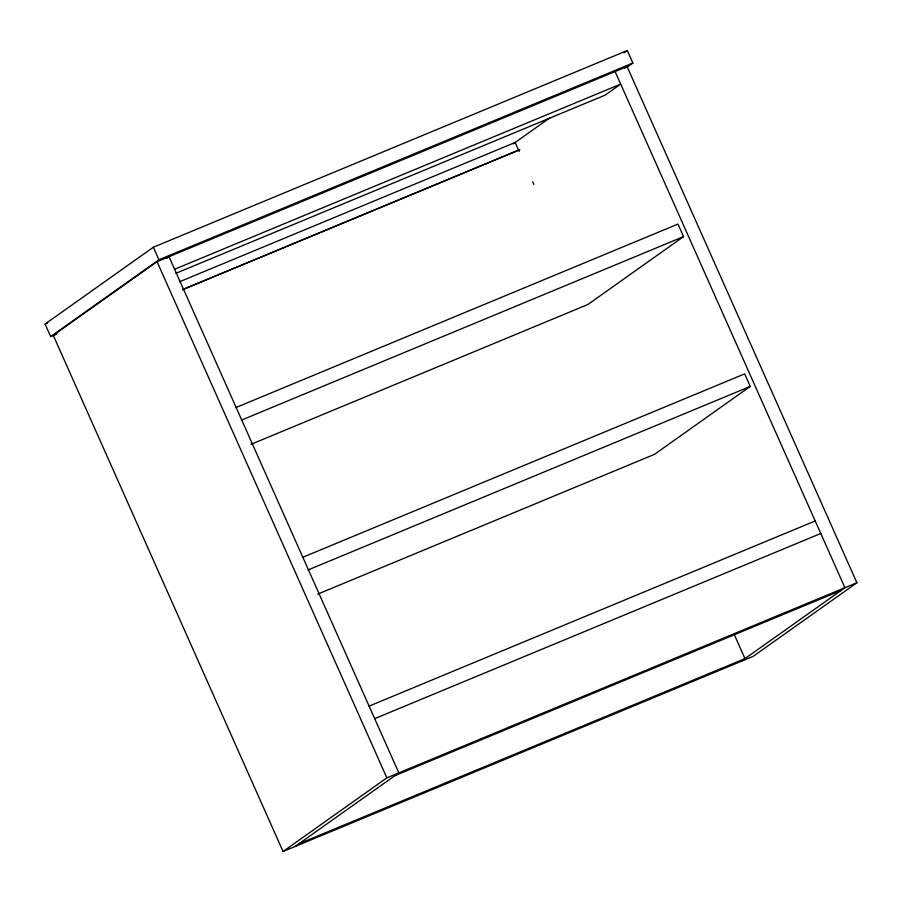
<?xml version="1.0" encoding="UTF-8"?>
<svg xmlns="http://www.w3.org/2000/svg" width="902" height="902" viewBox="0 0 902 902"><rect width="100%" height="100%" fill="white"/><g stroke="black" fill="none" stroke-linecap="round" stroke-linejoin="round"><path stroke-width="1.35" d="M55.879 334.416L50.681 336.57L45.1 324.032L153.351 247.227L627.285 50.512L632.866 63.05L627.172 67.098M50.681 336.57L158.932 259.765L632.866 63.05M53.252 335.318L157.038 261.681L627.093 66.59L856.9 582.748L753.114 656.385L283.059 851.488L53.252 335.318L56.837 333.83M166.735 258.333L169.012 256.709L398.831 772.879L295.033 846.516M623.868 52.936L627.285 50.512M513.238 143.824L550.096 117.677M624.804 68.202L627.093 66.59M235.772 407.614L677.966 224.079L683.547 236.617L587.856 304.515L251.004 444.325M302.474 557.413L744.657 373.879L750.238 386.417L654.548 454.315L317.707 594.125M283.059 851.488L386.857 777.851L856.9 582.748M741.128 661.358L844.926 587.721L615.108 71.551M174.605 269.258L620.689 84.1L605.129 95.138L175.935 273.283M45.1 324.032L47.693 322.95M179.611 281.74L515.155 142.471L519.124 151.367M183.072 289.362L519.879 149.552M182.441 289.801L519.259 150.003M241.353 420.163L683.547 236.617M308.056 569.963L750.238 386.417M369.098 706.119L815.194 520.961M374.691 718.657L820.775 533.499M394.986 775.607L841.081 590.449M298.878 843.787L744.973 658.629L734.307 634.67M532.699 181.866L533.837 184.403M153.351 247.227L158.932 259.765M157.038 261.681L386.857 777.851"/></g></svg>
